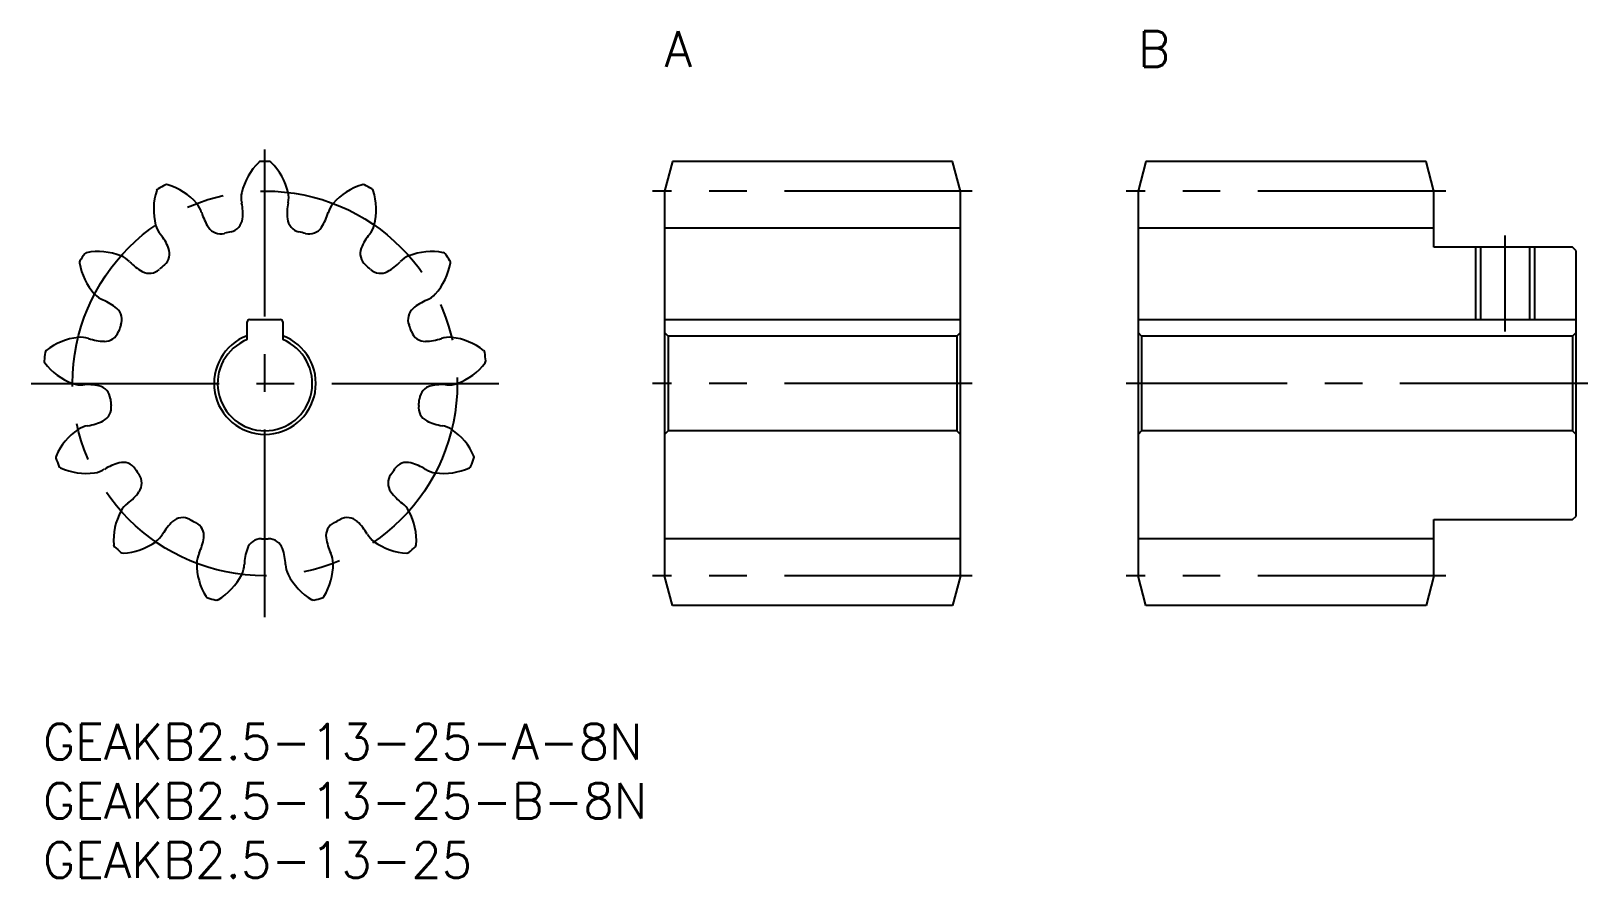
# Model space of a CAD drawing. Extents: x -1 to 130, y -13 to 58.
import ezdxf

# ---------------------------------------------------------------- set-up
doc = ezdxf.new("R2010")
doc.units = 0
doc.header["$LTSCALE"] = 0.5
doc.linetypes.add('CENTER', pattern=[50.8, 31.75, -6.35, 6.35, -6.35])
for name, color, linetype in [('MSM_CENTER', 1, 'CENTER'), ('MSM_CONTINUOUS', 7, 'CONTINUOUS'), ('MSM_NARROW', 5, 'CONTINUOUS'), ('MSM_PART_NUMBER', 7, 'CONTINUOUS')]:
    doc.layers.add(name, color=color, linetype=linetype)
doc.styles.get("Standard").update_dxf_attribs({"font": 'txt.shx', "height": 1, "bigfont": 'bigfont.shx'})

# ---------------------------------------------------------------- blocks, each defined once
blk = doc.blocks.new('*U29')
at = {"layer": 'MSM_PART_NUMBER'}
blk.add_text('GEAKB2.5-13-25-A-8N', height=3, dxfattribs=at).set_placement((0, -3))
blk = doc.blocks.new('*U30')
at = {"layer": 'MSM_PART_NUMBER'}
blk.add_text('GEAKB2.5-13-25-B-8N', height=3, dxfattribs=at).set_placement((0, -8))
blk = doc.blocks.new('*U31')
at = {"layer": 'MSM_PART_NUMBER'}
blk.add_text('GEAKB2.5-13-25', height=3, dxfattribs=at).set_placement((0, -13))
blk = doc.blocks.new('*U32')
at = {"layer": 'MSM_PART_NUMBER'}
blk.add_text('A', height=3, dxfattribs=at).set_placement((52.5, 55.5))
blk = doc.blocks.new('*U33')
at = {"layer": 'MSM_PART_NUMBER'}
blk.add_text('B', height=3, dxfattribs=at).set_placement((92.5, 55.5))

msp = doc.modelspace()

# ---------------------------------------------------------------- linework, layer by layer
at = {"layer": 'MSM_CENTER'}
for p, q in [((18.75, 9), (18.75, 48.5)), ((78.5, 45), (51.5, 45)), ((118.5, 45), (91.5, 45)), ((123.5, 41.25), (123.5, 33.15)), ((-1, 28.75), (38.5, 28.75)), ((78.5, 28.75), (51.5, 28.75)), ((130.5, 28.75), (91.5, 28.75)), ((78.5, 12.5), (51.5, 12.5)), ((118.5, 12.5), (91.5, 12.5))]:
    msp.add_line(p, q, dxfattribs=at)
msp.add_circle((18.75, 28.75), 16.25, dxfattribs=at)
at = {"layer": 'MSM_CONTINUOUS'}
for p, q in [((53.17, 47.5), (52.5, 45)), ((76.83, 47.5), (53.17, 47.5)), ((77.5, 45), (76.83, 47.5)), ((93.17, 47.5), (92.5, 45)), ((116.83, 47.5), (93.17, 47.5)), ((117.5, 45), (116.83, 47.5)), ((52.5, 45), (52.5, 12.5)), ((77.5, 12.5), (77.5, 45)), ((92.5, 45), (92.5, 12.5)), ((117.5, 40.25), (117.5, 45)), ((77.5, 41.87), (52.5, 41.87)), ((117.5, 41.87), (92.5, 41.87)), ((129.2, 40.25), (117.5, 40.25)), ((121.43, 40.25), (121.43, 34.15)), ((125.57, 40.25), (125.57, 34.15)), ((129.5, 39.95), (129.2, 40.25)), ((129.5, 17.55), (129.5, 39.95)), ((17.25, 32.46), (17.25, 33.95)), ((17.45, 34.15), (20.05, 34.15)), ((20.25, 33.95), (20.25, 32.46)), ((52.5, 34.15), (77.5, 34.15)), ((52.8, 32.75), (52.5, 33.05)), ((77.5, 33.05), (77.2, 32.75)), ((92.5, 34.15), (129.5, 34.15)), ((92.8, 32.75), (92.5, 33.05)), ((129.5, 33.05), (129.2, 32.75)), ((52.8, 32.75), (52.8, 24.75)), ((77.2, 32.75), (52.8, 32.75)), ((77.2, 32.75), (77.2, 24.75)), ((92.8, 32.75), (92.8, 24.75)), ((129.2, 32.75), (92.8, 32.75)), ((129.2, 32.75), (129.2, 24.75)), ((52.8, 24.75), (52.5, 24.45)), ((77.2, 24.75), (52.8, 24.75)), ((77.5, 24.45), (77.2, 24.75)), ((92.8, 24.75), (92.5, 24.45)), ((129.2, 24.75), (92.8, 24.75)), ((129.5, 24.45), (129.2, 24.75)), ((117.5, 12.5), (117.5, 17.25)), ((117.5, 17.25), (129.2, 17.25)), ((129.2, 17.25), (129.5, 17.55)), ((77.5, 15.62), (52.5, 15.62)), ((117.5, 15.62), (92.5, 15.62)), ((53.17, 10), (52.5, 12.5)), ((77.5, 12.5), (76.83, 10)), ((93.17, 10), (92.5, 12.5)), ((117.5, 12.5), (116.83, 10)), ((76.83, 10), (53.17, 10)), ((116.83, 10), (93.17, 10))]:
    msp.add_line(p, q, dxfattribs=at)
for centre, radius, start, end in [((21.86, 43.7), 5.2, 134.3165, 166.9231), ((18.4, 47.25), 0.25, 91.0895, 134.3165), ((18.75, 28.75), 18.75, 88.9105, 91.0895), ((19.1, 47.25), 0.25, 45.6835, 88.9105), ((15.64, 43.7), 5.2, 13.0769, 45.6835), ((14.55, 43.44), 5.2, 162.0088, 194.6154), ((9.84, 44.96), 0.25, 118.7818, 162.0088), ((18.75, 28.75), 18.75, 116.6029, 118.7818), ((10.47, 45.29), 0.25, 73.3758, 116.6029), ((9.05, 40.55), 5.2, 40.7692, 73.3758), ((18.75, 44.43), 2.01, 166.9231, 192.1005), ((18.75, 44.43), 2.01, 347.8995, 13.0769), ((28.45, 40.55), 5.2, 106.6242, 139.2308), ((27.03, 45.29), 0.25, 63.3971, 106.6242), ((18.75, 28.75), 18.75, 61.2182, 63.3971), ((27.66, 44.96), 0.25, 17.9912, 61.2182), ((22.95, 43.44), 5.2, 345.3846, 17.9912), ((11.46, 42.63), 2.01, 15.5918, 40.7693), ((12.55, 43.1), 4.33, 354.0814, 12.1005), ((24.95, 43.1), 4.33, 167.8995, 185.9186), ((26.04, 42.63), 2.01, 139.2307, 164.4082), ((11.46, 42.63), 2.01, 194.6154, 219.7928), ((17.58, 44.34), 4.33, 195.5918, 213.6109), ((15.61, 42.78), 1.25, 282.6022, 354.0814), ((21.89, 42.78), 1.25, 185.9185, 257.3978), ((19.92, 44.34), 4.33, 326.3891, 344.4082), ((26.04, 42.63), 2.01, 320.2072, 345.3846), ((6.59, 38.57), 4.33, 21.7737, 39.7928), ((15.01, 42.63), 1.25, 213.6109, 285.0901), ((18.75, 28.75), 13.13, 102.6022, 105.0901), ((18.75, 28.75), 13.12, 74.9099, 77.3978), ((22.49, 42.63), 1.25, 254.9099, 326.3891), ((30.91, 38.57), 4.33, 140.2072, 158.2263), ((18.75, 28.75), 18.75, 144.2952, 146.4741), ((3.73, 39.55), 0.25, 101.0681, 144.2952), ((4.68, 34.69), 5.2, 68.4615, 101.0681), ((5.85, 37.66), 2.01, 43.2841, 68.4616), ((9.45, 39.71), 1.25, 310.2945, 21.7738), ((28.05, 39.71), 1.25, 158.2262, 229.7055), ((31.65, 37.66), 2.01, 111.5384, 136.7159), ((32.82, 34.69), 5.2, 78.9319, 111.5385), ((33.77, 39.55), 0.25, 35.7048, 78.9319), ((18.75, 28.75), 18.75, 33.5259, 35.7048), ((3.33, 38.97), 0.25, 146.4741, 189.7011), ((8.21, 39.8), 5.2, 189.7011, 222.3077), ((10.47, 42), 4.33, 223.2841, 241.3032), ((8.99, 39.3), 1.25, 241.3032, 312.7824), ((18.75, 28.75), 13.13, 130.2945, 132.7824), ((18.75, 28.75), 13.12, 47.2176, 49.7055), ((28.51, 39.3), 1.25, 227.2176, 298.6968), ((27.03, 42), 4.33, 298.6968, 316.7159), ((29.29, 39.8), 5.2, 317.6923, 350.2989), ((34.17, 38.97), 0.25, 350.2989, 33.5259), ((5.85, 37.66), 2.01, 222.3077, 247.4851), ((3.42, 31.79), 4.33, 49.4661, 67.4852), ((34.08, 31.79), 4.33, 112.5148, 130.5339), ((31.65, 37.66), 2.01, 292.5149, 317.6923), ((5.42, 34.14), 1.25, 337.9868, 49.4661), ((32.08, 34.14), 1.25, 130.5339, 202.0132), ((5.2, 33.55), 1.25, 268.9955, 340.4747), ((18.75, 28.75), 13.12, 157.9868, 160.4747), ((17.45, 33.95), 0.2, 90, 180), ((20.05, 33.95), 0.2, 0, 90), ((18.75, 28.75), 13.13, 19.5253, 22.0132), ((32.3, 33.55), 1.25, 199.5253, 271.0045), ((3.53, 27.47), 5.2, 96.1538, 128.7604), ((3.19, 30.64), 2.01, 70.9764, 96.1539), ((5.26, 36.64), 4.33, 250.9764, 268.9955), ((18.75, 28.75), 4.3, 110.4162, 69.5838), ((18.75, 28.75), 4, 112.0243, 67.9757), ((32.24, 36.64), 4.33, 271.0045, 289.0236), ((34.31, 30.64), 2.01, 83.8461, 109.0236), ((33.97, 27.47), 5.2, 51.2396, 83.8462), ((18.75, 28.75), 18.75, 171.9875, 174.1664), ((0.35, 30.63), 0.25, 174.1664, 217.3934), ((4.28, 33.64), 5.2, 217.3934, 250), ((0.43, 31.33), 0.25, 128.7604, 171.9875), ((33.22, 33.64), 5.2, 290, 322.6066), ((37.07, 31.33), 0.25, 8.0125, 51.2396), ((18.75, 28.75), 18.75, 5.8336, 8.0125), ((37.15, 30.63), 0.25, 322.6066, 5.8336), ((3.19, 30.64), 2.01, 250, 275.1775), ((3.76, 24.32), 4.33, 77.1584, 95.1775), ((4.45, 27.33), 1.25, 5.6791, 77.1584), ((33.05, 27.33), 1.25, 102.8416, 174.3209), ((33.74, 24.32), 4.33, 84.8225, 102.8416), ((34.31, 30.64), 2.01, 264.8225, 290), ((4.52, 26.71), 1.25, 296.6878, 8.167), ((18.75, 28.75), 13.12, 185.6791, 188.167), ((32.98, 26.71), 1.25, 171.833, 243.3122), ((18.75, 28.75), 13.12, 351.833, 354.3209), ((4.09, 23.19), 2.01, 98.6687, 123.8462), ((3.14, 29.46), 4.33, 278.6687, 296.6878), ((34.36, 29.46), 4.33, 243.3122, 261.3313), ((33.41, 23.19), 2.01, 56.1538, 81.3313), ((5.87, 20.54), 5.2, 123.8462, 156.4527), ((31.63, 20.54), 5.2, 23.5473, 56.1538), ((1.33, 22.52), 0.25, 156.4527, 199.6798), ((18.75, 28.75), 18.75, 199.6798, 201.8587), ((18.75, 28.75), 18.75, 338.1413, 340.3202), ((36.17, 22.52), 0.25, 340.3202, 23.5473), ((1.58, 21.86), 0.25, 201.8587, 245.0857), ((3.67, 26.35), 5.2, 245.0857, 277.6923), ((4.09, 23.19), 2.01, 277.6923, 302.8698), ((7.54, 17.86), 4.33, 104.8507, 122.8698), ((6.75, 20.84), 1.25, 33.3714, 104.8507), ((18.75, 28.75), 13.12, 213.3714, 215.8594), ((7.1, 20.33), 1.25, 324.3801, 35.8594), ((30.4, 20.33), 1.25, 144.1407, 215.6199), ((18.75, 28.75), 13.13, 324.1406, 326.6286), ((30.75, 20.84), 1.25, 75.1493, 146.6286), ((29.96, 17.86), 4.33, 57.1302, 75.1493), ((33.41, 23.19), 2.01, 237.1302, 262.3077), ((33.83, 26.35), 5.2, 262.3077, 294.9143), ((35.92, 21.86), 0.25, 294.9143, 338.1413), ((8.35, 17.02), 2.01, 126.361, 151.5385), ((4.59, 22.12), 4.33, 306.361, 324.3801), ((32.91, 22.12), 4.33, 215.6199, 233.639), ((29.15, 17.02), 2.01, 28.4615, 53.639), ((11.16, 15.5), 5.2, 151.5385, 184.145), ((11.79, 16.17), 1.25, 61.0637, 132.543), ((18.75, 28.75), 13.13, 241.0637, 243.5517), ((18.75, 28.75), 13.13, 296.4483, 298.9363), ((25.71, 16.17), 1.25, 47.457, 118.9363), ((26.34, 15.5), 5.2, 355.855, 28.4615), ((8.35, 17.02), 2.01, 305.3846, 330.5621), ((13.88, 13.9), 4.33, 132.543, 150.5621), ((12.35, 15.88), 1.25, 352.0724, 63.5516), ((25.15, 15.88), 1.25, 116.4483, 187.9276), ((23.62, 13.9), 4.33, 29.4379, 47.457), ((29.15, 17.02), 2.01, 209.4379, 234.6154), ((6.22, 15.14), 0.25, 184.145, 227.3721), ((18.75, 28.75), 18.75, 227.3721, 229.551), ((6.75, 14.67), 0.25, 229.551, 272.778), ((6.51, 19.62), 5.2, 272.778, 305.3846), ((9.29, 16.3), 4.33, 334.0533, 352.0724), ((21.34, 13.34), 4.33, 160.2353, 178.2544), ((18.44, 14.38), 1.25, 88.756, 160.2353), ((18.75, 28.75), 13.13, 268.756, 271.244), ((19.06, 14.38), 1.25, 19.7647, 91.244), ((16.16, 13.34), 4.33, 1.7456, 19.7647), ((28.21, 16.3), 4.33, 187.9276, 205.9467), ((30.99, 19.62), 5.2, 234.6154, 267.222), ((30.75, 14.67), 0.25, 267.222, 310.449), ((18.75, 28.75), 18.75, 310.449, 312.6279), ((31.28, 15.14), 0.25, 312.6279, 355.855), ((15, 13.53), 2.01, 154.0533, 179.2308), ((18.19, 13.49), 5.2, 179.2308, 211.8373), ((15, 13.53), 2.01, 333.0769, 358.2544), ((22.5, 13.53), 2.01, 181.7456, 206.9231), ((19.31, 13.49), 5.2, 328.1627, 0.7692), ((22.5, 13.53), 2.01, 0.7692, 25.9467), ((12.15, 14.97), 5.2, 300.4703, 333.0769), ((25.35, 14.97), 5.2, 206.9231, 239.5297), ((13.98, 10.88), 0.25, 211.8373, 255.0644), ((18.75, 28.75), 18.75, 255.0644, 257.2433), ((18.75, 28.75), 18.75, 282.7567, 284.9356), ((23.52, 10.88), 0.25, 284.9356, 328.1627), ((14.66, 10.71), 0.25, 257.2433, 300.4703), ((22.84, 10.71), 0.25, 239.5297, 282.7567)]:
    msp.add_arc(centre, radius, start, end, dxfattribs=at)
at = {"layer": 'MSM_NARROW'}
for p, q in [((121, 40.25), (121, 34.15)), ((126, 40.25), (126, 34.15))]:
    msp.add_line(p, q, dxfattribs=at)

# ---------------------------------------------------------------- block references
at = {"layer": 'MSM_CONTINUOUS'}
for name in ['*U32', '*U33', '*U29', '*U30', '*U31']:
    msp.add_blockref(name, (0, 0), dxfattribs=at)

doc.saveas('drawing.dxf')
